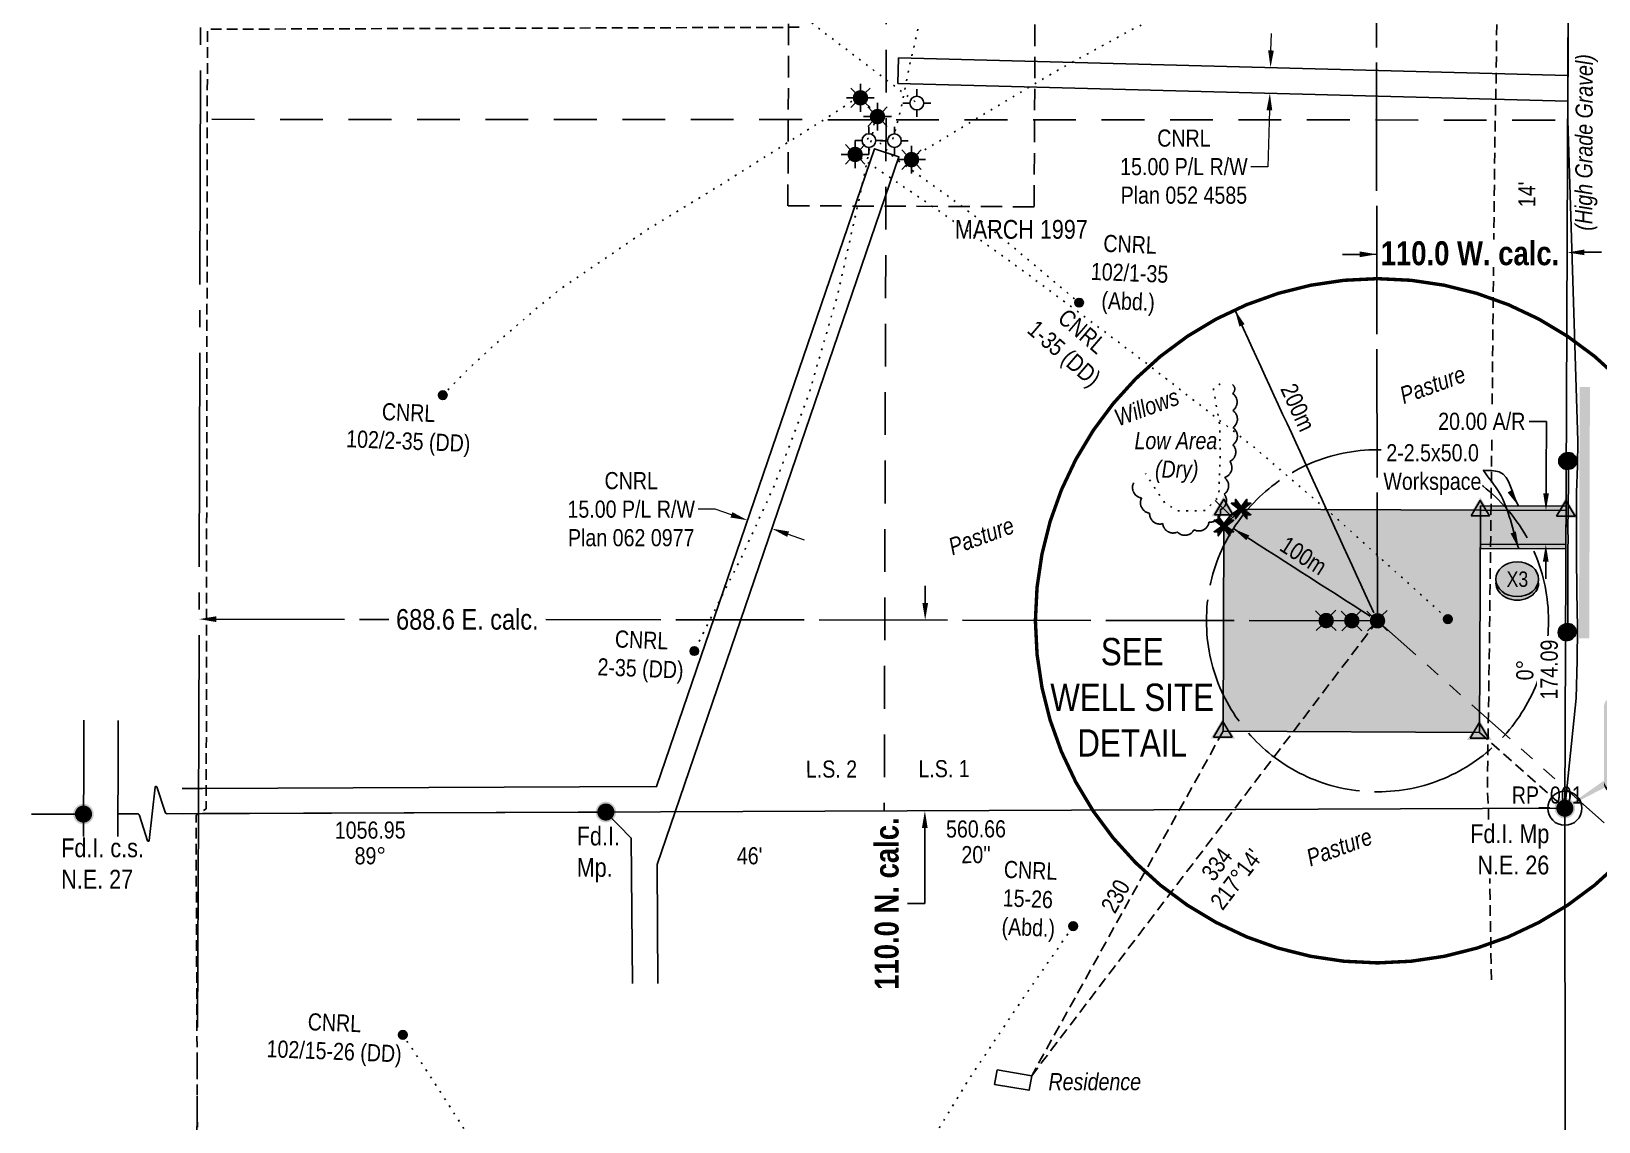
# Model space of a CAD drawing. Extents: x 523760 to 526393, y 5978480 to 5981373.
# Drawn here: x 523760 to 524676, y 5979214 to 5979851 of the extents above; entities that cross this region are included whole.
import ezdxf
from ezdxf.enums import TextEntityAlignment as Align

# ---------------------------------------------------------------- set-up
doc = ezdxf.new("R2010")
doc.units = 0
doc.header["$LTSCALE"] = 5
doc.header["$PDMODE"] = 35
doc.header["$PDSIZE"] = 0.03
for name, pattern in [('0', [1, 1, 0]), ('foc-ACCESSROAD', [3.75, 2.5, -1.25]), ('foc-BUFFER', [16.75, 15, -1.75]), ('foc-COORDS', [16.75, 15, -1.75]), ('foc-DOT', [1, 0.2, -0.8]), ('foc-DRILLPATH', [14.75, 6, -1.75, 1.75, -1.75, 1.75, -1.75]), ('foc-LSD', [8, 5, -3]), ('foc-QUARTERLINE', [33, 25, -3, 2, -3]), ('foc-TIELINE', [1.875, 1.25, -0.625]), ('foc-TOPO', [1, 0.2, -0.8]), ('UG_PIPE', [1.875, 1.25, -0.625])]:
    doc.linetypes.add(name, pattern=pattern)
doc.layers.get('Defpoints').update_dxf_attribs({"color": 9})
for name, color, linetype in [('35', 37, 'Continuous'), ('ABADATA-DRILL-T', 8, 'Continuous'), ('AS-PIPE-UG', 44, 'UG_PIPE'), ('AS-POWER', 104, 'foc-POWER'), ('AS-POWER-EXISTING-PP', 72, 'Continuous'), ('AS-RESIDENCE', 14, 'Continuous'), ('AS-ROADS', 254, 'Continuous'), ('AS-TELUS', 224, 'foc-TEL'), ('AUX-BUFFER', 7, 'foc-BUFFER'), ('DETAIL-HZ-Existing', 8, 'foc-DOT'), ('DETAIL-T', 7, 'Continuous'), ('DRILL-T', 8, 'Continuous'), ('F-RW', 190, 'Continuous'), ('F-WS', 190, 'foc-ACCESSROAD'), ('F-WS-S', 190, 'Continuous'), ('L-BD', 7, 'Continuous'), ('L-MON', 1, 'Continuous'), ('L-MON-T', 1, 'Continuous'), ('L-SEC', 7, 'Continuous'), ('L-SECQ', 8, 'foc-QUARTERLINE'), ('L-SECTION-LSD', 7, 'foc-LSD'), ('L-TIE', 7, 'foc-TIELINE'), ('L-TITLEDB', 4, 'Continuous'), ('P-CROSSINGS', 250, 'Continuous'), ('P-OFFSETS', 7, 'foc-COORDS'), ('P-PDRILLPATH', 12, 'foc-DRILLPATH'), ('P-PROPOSED', 10, 'Continuous'), ('P-PROPOSED-H', 21, 'Continuous'), ('P-TEMP-H', 41, 'Continuous'), ('P-TEMP_WORKSPACE', 46, 'Continuous'), ('T-BUSH', 110, '0'), ('T-BUSH-T', 110, 'Continuous'), ('T-LOW-AREA', 48, 'foc-TOPO'), ('T-LOW-AREA-T', 48, 'Continuous')]:
    doc.layers.add(name, color=color, linetype=linetype)
for name, color, linetype, lineweight in [('F-RW-T', 190, 'Continuous', 9), ('P-TEMP-T', 46, 'Continuous', 18), ('T-TEXT', 48, 'Continuous', 18)]:
    doc.layers.add(name, color=color, linetype=linetype, lineweight=lineweight)
doc.styles.add('100L', font='ARIALN.TTF', dxfattribs={"height": 11})
doc.styles.add('80', font='ARIALN.TTF', dxfattribs={"height": 10})
doc.styles.add('80CG', font='ARIALN.TTF', dxfattribs={"height": 10})
doc.styles.add('80L', font='ARIALN.TTF', dxfattribs={"height": 10})
doc.styles.add('80LS', font='ARIALNI.TTF', dxfattribs={"height": 10})
doc.styles.add('Crossing', font='ARIALN.TTF', dxfattribs={"height": 10})
doc.styles.add('foc-LtypeFont', font='ARIALN.TTF', dxfattribs={"height": 7.35})
doc.linetypes.add('foc-POWER', pattern='A,6,-1,["P",foc-LtypeFont,S=0.2,R=0,X=-0.625,Y=-0.75],-1.24,4', length=12.24)
doc.linetypes.add('foc-TEL', pattern='A,2,-1,["T",foc-LtypeFont,S=0.2,R=0,X=-0.425,Y=-0.75],-1.24,8', length=12.24)
doc.dimstyles.new('CG2011', dxfattribs={"dimscale": 5, "dimtxt": 9, "dimasz": 2, "dimexe": 0.2, "dimexo": 0.0625, "dimgap": 0.5, "dimtad": 0, "dimtih": 1, "dimtoh": 1, "dimzin": 0, "dimdsep": 46, "dimtxsty": '80CG', "dimcen": 0.1, "dimse1": 1, "dimse2": 1, "dimclrd": 256, "dimclrt": 256, "dimaunit": 1, "dimadec": 4, "dimazin": 0, "dimtfac": 0.06, "dimtofl": 0, "dimtmove": 0, "dimatfit": 1, "dimfxl": 0.2, "dimtolj": 1, "dimtzin": 0, "dimlwd": -1, "dimarcsym": 0})
doc.dimstyles.new('Compass 5 000', dxfattribs={"dimscale": 5, "dimtxt": 9, "dimasz": 2, "dimexe": 0.2, "dimexo": 0.0625, "dimgap": 0.5, "dimtad": 0, "dimtih": 1, "dimtoh": 1, "dimzin": 0, "dimdsep": 46, "dimtxsty": '80CG', "dimcen": 0.1, "dimse1": 1, "dimse2": 1, "dimclrd": 256, "dimclrt": 256, "dimaunit": 1, "dimadec": 4, "dimazin": 0, "dimtfac": 0.06, "dimtofl": 0, "dimtmove": 0, "dimatfit": 1, "dimfxl": 0.2, "dimtolj": 1, "dimtzin": 0, "dimlwd": -1, "dimarcsym": 0})

# ---------------------------------------------------------------- blocks, each defined once
blk = doc.blocks.new('*D40')
at = {"layer": 'Defpoints', "color": 0, "transparency": 16777216}
for p in [(524192.41, 5979560.85), (524161.25, 5979516.07), (524175.45, 5979511.22)]:
    blk.add_point(p, dxfattribs=at)
at = {"layer": 'F-RW-T', "transparency": 16777216}
for p, q in [((524159.29, 5979572.17), (524149.29, 5979572.17)), ((524168.75, 5979568.93), (524159.29, 5979572.17)), ((524201.87, 5979557.62), (524211.34, 5979554.38))]:
    blk.add_line(p, q, dxfattribs=at)
for points in [[(524169.29, 5979570.51), (524168.21, 5979567.36), (524178.21, 5979565.7)], [(524202.41, 5979559.19), (524201.34, 5979556.04), (524192.41, 5979560.85)]]:
    blk.add_solid(points, dxfattribs=at)
at = {"layer": 'F-RW-T', "transparency": 16777216, "insert": (524110.2, 5979572.17), "char_height": 10, "attachment_point": 5, "style": '80CG'}
blk.add_mtext('\\A1;CNRL\\P15.00 P/L R/W\\PPlan 062 0977', dxfattribs=at)
blk = doc.blocks.new('*D41')
at = {"layer": 'Defpoints', "color": 0, "transparency": 16777216}
for p in [(524463.05, 5979830.81), (524462.66, 5979815.82), (524483.38, 5979815.28)]:
    blk.add_point(p, dxfattribs=at)
at = {"layer": 'F-RW-T', "transparency": 16777216}
for p, q in [((524484.03, 5979840.26), (524484.3, 5979850.25)), ((524483.11, 5979805.28), (524482.25, 5979772.32)), ((524482.25, 5979772.32), (524472.25, 5979772.32))]:
    blk.add_line(p, q, dxfattribs=at)
for points in [[(524482.37, 5979840.3), (524485.7, 5979840.21), (524483.77, 5979830.26)], [(524481.45, 5979805.32), (524484.78, 5979805.24), (524483.38, 5979815.28)]]:
    blk.add_solid(points, dxfattribs=at)
at = {"layer": 'F-RW-T', "transparency": 16777216, "insert": (524433.16, 5979772.32), "char_height": 10, "attachment_point": 5, "style": '80CG'}
blk.add_mtext('\\A1;CNRL\\P15.00 P/L R/W\\PPlan 052 4585', dxfattribs=at)
blk = doc.blocks.new('fdia')
at = {"color": 255, "const_width": 1}
blk.add_lwpolyline([(-0.5, 0, 1), (0.5, 0, 1)], format="xyb", close=True, dxfattribs=at)
blk = doc.blocks.new('Fdiaa')
blk.add_blockref('fdia', (0, 0))
blk = doc.blocks.new('fdib')
at = {"color": 1, "const_width": 1.6}
blk.add_lwpolyline([(-0.4, 0, 1), (0.4, 0, 1)], format="xyb", close=True, dxfattribs=at)
at = {"color": 1}
blk.add_circle((0, 0), 0.8, dxfattribs=at)
blk = doc.blocks.new('Fdibb')
blk.add_blockref('fdib', (0, 0))
blk = doc.blocks.new('fdicc')
for name in ['Fdibb', 'Fdiaa']:
    blk.add_blockref(name, (0, 0))
blk = doc.blocks.new('FDI')
blk.add_blockref('fdicc', (0, 0))
blk = doc.blocks.new('TRIA')
blk.add_hatch(color=255).paths.add_polyline_path([(-0.04, 1.52), (-1.47, -0.87), (1.39, -0.87)])
blk = doc.blocks.new('TRIAA')
blk.add_blockref('TRIA', (0, 0))
blk = doc.blocks.new('TRIB')
at = {"color": 1}
blk.add_lwpolyline([(-1.12, -0.67), (-0.04, 1.13), (1.04, -0.67)], close=True, dxfattribs=at)
blk = doc.blocks.new('TRIBB')
blk.add_blockref('TRIB', (0, 0))
blk = doc.blocks.new('TRICC')
for name in ['TRIAA', 'TRIBB']:
    blk.add_blockref(name, (0, 0))
blk = doc.blocks.new('plspike')
blk.add_blockref('TRICC', (0, 0))
blk = doc.blocks.new('GABD')
for p, q in [((-0.81, 0), (-1.62, 0)), ((0, 0.81), (0, 1.62)), ((1.62, 0), (0.81, 0)), ((0, -0.81), (0, -1.62))]:
    blk.add_line(p, q)
blk.add_circle((0, 0), 0.8)
blk = doc.blocks.new('GAS')
h = blk.add_hatch(color=255)
h.dxf.hatch_style = 1
edge = h.paths.add_edge_path()
edge.add_arc((0, 0), 0.9, 0, 360)
for p, q in [((-0.81, 0), (-1.62, 0)), ((-0.57, 0.57), (-1.14, 1.14)), ((0, 0.81), (0, 1.62)), ((0.57, 0.57), (1.14, 1.14)), ((1.62, 0), (0.81, 0)), ((-0.57, -0.57), (-1.14, -1.14)), ((0, -0.81), (0, -1.62)), ((1.14, -1.14), (0.57, -0.57))]:
    blk.add_line(p, q)
blk.add_circle((0, 0), 0.8)
blk = doc.blocks.new('WC')
at = {"layer": 'L-MON'}
h = blk.add_hatch(color=255, dxfattribs=at)
h.dxf.hatch_style = 1
edge = h.paths.add_edge_path()
edge.add_arc((0, 0), 0.9, 0, 360)
at = {"layer": 'L-MON', "color": 240, "flags": 128}
for points in [[(-0.62, 0.5), (-1.23, 1.12)], [(0.52, 0.61), (1.13, 1.21)], [(-1.18, -1.18), (-0.56, -0.57)], [(1.16, -1.18), (0.56, -0.57)]]:
    blk.add_lwpolyline(points, dxfattribs=at)
at = {"layer": 'L-MON', "color": 240}
for radius in [0.8, 0.373]:
    blk.add_circle((0, 0), radius, dxfattribs=at)
blk = doc.blocks.new('BH-Existing')
at = {"layer": 'ABADATA-DRILL-T'}
h = blk.add_hatch(color=256, dxfattribs=at)
h.dxf.hatch_style = 1
edge = h.paths.add_edge_path()
edge.add_arc((0, 0), 0.5, 0, 360)
blk.add_circle((0, 0), 0.5, dxfattribs=at)
blk = doc.blocks.new('*D49')
at = {"layer": 'Defpoints', "color": 0, "transparency": 16777216}
for p in [(524616.4, 5979571.68), (524616.32, 5979551.69), (524644.64, 5979551.57)]:
    blk.add_point(p, dxfattribs=at)
at = {"layer": 'L-TITLEDB', "transparency": 16777216}
for p, q in [((524634.95, 5979623.51), (524644.95, 5979623.51)), ((524644.95, 5979623.51), (524644.81, 5979591.56)), ((524644.77, 5979581.56), (524644.81, 5979591.56)), ((524644.6, 5979541.57), (524644.56, 5979531.57))]:
    blk.add_line(p, q, dxfattribs=at)
for points in [[(524643.1, 5979581.57), (524646.44, 5979581.56), (524644.73, 5979571.56)], [(524642.94, 5979541.58), (524646.27, 5979541.57), (524644.64, 5979551.57)]]:
    blk.add_solid(points, dxfattribs=at)
at = {"layer": 'L-TITLEDB', "transparency": 16777216, "insert": (524607.21, 5979623.51), "char_height": 10, "attachment_point": 5, "style": '80CG'}
blk.add_mtext('\\A1;20.00 A/R', dxfattribs=at)
blk = doc.blocks.new('POWERPOLE')
h = blk.add_hatch(color=255)
edge = h.paths.add_edge_path()
edge.add_arc((0, 0), 0.96, 0, 360)
at = {"linetype": 'Continuous'}
for p, q in [((0.68, -0.68), (-0.68, 0.68)), ((-0.68, -0.68), (0.68, 0.68))]:
    blk.add_line(p, q, dxfattribs=at)
blk.add_circle((0, 0), 0.96, dxfattribs=at)
blk = doc.blocks.new('*U50')
h = blk.add_hatch(color=254)
edge = h.paths.add_edge_path()
edge.add_line((-34, -28.5), (34, -28.5))
edge.add_arc((34, -22.5), 6, 270, 360)
edge.add_line((40, -22.5), (40, 21))
edge.add_arc((34, 21), 6, 0, 90)
edge.add_line((34, 27), (-34, 27))
edge.add_arc((-34, 21), 6, 90, 180)
edge.add_line((-40, 21), (-40, -22.5))
edge.add_arc((-34, -22.5), 6, 180, 270)
at = {"color": 1, "flags": 128}
blk.add_lwpolyline([(-34, -28.5, 3, 3, 0), (34, -28.5, 3, 3, 0.414214), (40, -22.5, 3, 3, 0), (40, 21, 3, 0, 0.414214), (34, 27, 0, 0, 0), (-34, 27, 0, 0, 0.414214), (-40, 21, 0, 0, 0), (-40, -22.5, 0, 3, 0.414214)], format="xyseb", close=True, dxfattribs=at)
blk.add_lwpolyline([(-62.86, -38.18, 0, 10, 0), (0, 0, 5, 5, 0)], format="xyseb", dxfattribs=at)
at = {"color": 1, "style": '80'}
blk.add_attdef('ENTER_TEXT_001', (-35.99, -5), '', height=10, dxfattribs=at)
blk = doc.blocks.new('xing2')
h = blk.add_hatch(color=50)
h.dxf.hatch_style = 1
edge = h.paths.add_edge_path()
edge.add_ellipse((0, 0), major_axis=(-12.5, 0), ratio=0.816297, start_angle=0, end_angle=360)
h = blk.add_hatch(color=250)
h.dxf.hatch_style = 1
edge = h.paths.add_edge_path()
edge.add_ellipse((0, -2.05), major_axis=(-12.5, 0), ratio=0.816297, start_angle=0, end_angle=180)
edge.add_line((12.5, -2.05), (12.5, 0))
edge.add_ellipse((0, 0), major_axis=(-12.5, 0), ratio=0.816297, start_angle=0, end_angle=180, ccw=False)
edge.add_line((-12.5, 0), (-12.5, -2.05))
at = {"color": 250}
blk.add_ellipse((0, 0), major_axis=(-12.5, 0), ratio=0.816297, dxfattribs=at)
blk.add_ellipse((0, -2.05), major_axis=(-12.5, 0), ratio=0.816297, start_param=0, end_param=3.141593, dxfattribs=at)
at = {"color": 250, "style": 'Crossing'}
blk.add_attdef('CROSSING', text='', height=9, dxfattribs=at).set_placement((0.09, 0.02), align=Align.MIDDLE_CENTER)
at = {"color": 250, "style": 'Crossing', "flags": 1}
for tag, p in [('OWNER', (0.09, -12.49)), ('DESCRIPTION', (0.09, -25.77)), ('LOCATION', (0.09, -39.3)), ('DWG_REF', (0.09, -52.84))]:
    blk.add_attdef(tag, text='', height=9, dxfattribs=at).set_placement(p, align=Align.MIDDLE_CENTER)
blk = doc.blocks.new('*D60')
at = {"layer": 'P-OFFSETS', "transparency": 16777216}
for p, q in [((524545.9, 5979721.16), (524535.9, 5979721.06)), ((524667.22, 5979722.3), (524677.22, 5979722.39))]:
    blk.add_line(p, q, dxfattribs=at)
blk.add_solid([(524667.21, 5979723.96), (524667.24, 5979720.63), (524657.22, 5979722.2)], dxfattribs=at)
at = {"layer": 'P-OFFSETS', "transparency": 16777216, "insert": (524600.33, 5979721.67), "char_height": 10, "attachment_point": 5, "style": '80CG', "bg_fill": 3, "box_fill_scale": 1.1, "bg_fill_color": 256, "bg_fill_true_color": 13158600, "bg_fill_transparency": 0}
blk.add_mtext('\\A1;{\\fArial Narrow|b1|i0|c0|p34;\\H1.4x;\\C14;110.0 W. calc.}', dxfattribs=at)
at = {"layer": 'Defpoints', "color": 0, "transparency": 16777216}
for p in [(524545.85, 5979727.18), (524657.17, 5979728.23), (524657.22, 5979722.2)]:
    blk.add_point(p, dxfattribs=at)
blk = doc.blocks.new('_None')
blk = doc.blocks.new('*D61')
at = {"layer": 'Defpoints', "color": 0, "transparency": 16777216}
for p in [(523857.69, 5979507.97), (523857.69, 5979507.97), (524546.28, 5979507.02)]:
    blk.add_point(p, dxfattribs=at)
at = {"layer": 'P-OFFSETS', "transparency": 16777216}
for p, q in [((523867.69, 5979507.96), (523968.61, 5979507.82)), ((524546.28, 5979507.02), (524060.26, 5979507.69))]:
    blk.add_line(p, q, dxfattribs=at)
blk.add_solid([(523867.69, 5979509.62), (523867.69, 5979506.29), (523857.69, 5979507.97)], dxfattribs=at)
at = {"layer": 'P-OFFSETS', "transparency": 16777216, "insert": (524014.44, 5979507.75), "char_height": 10, "attachment_point": 5, "style": '80CG'}
blk.add_mtext('\\A1;{\\H1.2x;688.6 E. calc.}', dxfattribs=at)
blk = doc.blocks.new('*D62')
at = {"layer": 'Defpoints', "color": 0, "transparency": 16777216}
for p in [(524272.21, 5979507.4), (524272, 5979395.98), (524281.78, 5979395.96)]:
    blk.add_point(p, dxfattribs=at)
at = {"layer": 'P-OFFSETS', "transparency": 16777216}
for p, q in [((524282, 5979517.38), (524282.02, 5979527.38)), ((524281.76, 5979385.96), (524281.68, 5979341.78)), ((524281.68, 5979341.78), (524271.68, 5979341.78))]:
    blk.add_line(p, q, dxfattribs=at)
for points in [[(524280.33, 5979517.38), (524283.67, 5979517.38), (524281.98, 5979507.38)], [(524280.09, 5979385.96), (524283.43, 5979385.96), (524281.78, 5979395.96)]]:
    blk.add_solid(points, dxfattribs=at)
at = {"layer": 'P-OFFSETS', "transparency": 16777216, "insert": (524259.53, 5979341.78), "char_height": 10, "attachment_point": 5, "rotation": 90, "style": '80CG'}
blk.add_mtext('\\A1;{\\fArial Narrow|b1|i0|c0|p34;\\H1.4x;\\C14;110.0 N. calc.}', dxfattribs=at)
blk = doc.blocks.new('*D63')
at = {"layer": 'Defpoints', "color": 0, "transparency": 16777216}
for p in [(524544.91, 5980201.81), (524544.91, 5980201.81), (524546.28, 5979507.02)]:
    blk.add_point(p, dxfattribs=at)
at = {"layer": 'P-OFFSETS', "transparency": 16777216}
for p, q in [((524544.93, 5980191.81), (524545.13, 5980089.34)), ((524546.28, 5979507.02), (524545.31, 5979997.69))]:
    blk.add_line(p, q, dxfattribs=at)
blk.add_solid([(524546.6, 5980191.81), (524543.26, 5980191.81), (524544.91, 5980201.81)], dxfattribs=at)
at = {"layer": 'P-OFFSETS', "transparency": 16777216, "insert": (524545.22, 5980043.52), "char_height": 10, "attachment_point": 5, "rotation": 90, "style": '80CG'}
blk.add_mtext('\\A1;{\\H1.2x;694.8 S. calc.}', dxfattribs=at)
blk = doc.blocks.new('linebrk')
blk.add_lwpolyline([(0, 0.00175, -0.346152), (-0.00019, 0.0015), (-0.00314, 0.00055, 0.772575), (-0.00312, 0.00036), (0.00312, -0.00036, -0.772575), (0.00314, -0.00055), (0.00019, -0.0015, 0.346152), (0, -0.00175)], format="xyb")
blk = doc.blocks.new('TEMP')
h = blk.add_hatch(color=255)
h.dxf.hatch_style = 1
h.paths.add_polyline_path([(0, 0.25), (-0.67, 1.15), (-0.67, 0.67), (-1.15, 0.67), (-0.25, 0), (-1.15, -0.67), (-0.67, -0.67), (-0.67, -1.15), (0, -0.25), (0.67, -1.15), (0.67, -0.67), (1.15, -0.67), (0.25, 0), (1.15, 0.67), (0.67, 0.67), (0.67, 1.15)])
h.paths.add_polyline_path([(0.57, 0.85), (0.57, 0.57), (0.85, 0.57), (0.08, 0), (0.85, -0.57), (0.57, -0.57), (0.57, -0.85), (0, -0.08), (-0.57, -0.85), (-0.57, -0.57), (-0.85, -0.57), (-0.08, 0), (-0.85, 0.57), (-0.57, 0.57), (-0.57, 0.85), (0, 0.08)], flags=16)
h = blk.add_hatch(color=1)
h.dxf.hatch_style = 1
h.paths.add_polyline_path([(0, 0.08), (-0.57, 0.85), (-0.57, 0.57), (-0.85, 0.57), (-0.08, 0), (-0.85, -0.57), (-0.57, -0.57), (-0.57, -0.85), (0, -0.08), (0.57, -0.85), (0.57, -0.57), (0.85, -0.57), (0.08, 0), (0.85, 0.57), (0.57, 0.57), (0.57, 0.85)])
at = {"color": 1}
for p, q in [((-0.08, 0), (0.08, 0)), ((0, 0.08), (0, -0.08))]:
    blk.add_line(p, q, dxfattribs=at)
at = {"color": 255, "flags": 128}
blk.add_lwpolyline([(-0.25, 0), (-1.15, 0.67), (-0.67, 0.67), (-0.67, 1.15), (0, 0.25), (0.67, 1.15), (0.67, 0.67), (1.15, 0.67), (0.25, 0), (1.15, -0.67), (0.67, -0.67), (0.67, -1.15), (0, -0.25), (-0.67, -1.15), (-0.67, -0.67), (-1.15, -0.67)], close=True, dxfattribs=at)
at = {"color": 1, "flags": 128}
blk.add_lwpolyline([(-0.08, 0), (-0.85, 0.57), (-0.57, 0.57), (-0.57, 0.85), (0, 0.08), (0.57, 0.85), (0.57, 0.57), (0.85, 0.57), (0.08, 0), (0.85, -0.57), (0.57, -0.57), (0.57, -0.85), (0, -0.08), (-0.57, -0.85), (-0.57, -0.57), (-0.85, -0.57)], close=True, dxfattribs=at)

msp = doc.modelspace()

# ---------------------------------------------------------------- hatches: boundary and pattern name
at = {"layer": 'P-PROPOSED-H'}
h = msp.add_hatch(color=256, dxfattribs=at)
h.dxf.hatch_style = 1
h.paths.add_polyline_path([(524456.045, 5979442.433), (524605.971, 5979441.794), (524606.524, 5979571.73), (524466.594, 5979572.326), (524456.557, 5979562.373)])
h = msp.add_hatch(color=256, dxfattribs=at)
h.dxf.hatch_style = 1
h.paths.add_polyline_path([(524606.524, 5979571.73), (524656.499, 5979571.517), (524656.414, 5979551.527), (524606.439, 5979551.74)])
at = {"layer": 'P-TEMP-H'}
h = msp.add_hatch(color=256, dxfattribs=at)
h.dxf.hatch_style = 1
h.paths.add_polyline_path([(524606.535, 5979574.228), (524656.51, 5979574.015), (524656.499, 5979571.517), (524606.524, 5979571.73)])
h = msp.add_hatch(color=256, dxfattribs=at)
h.dxf.hatch_style = 1
h.paths.add_polyline_path([(524606.429, 5979549.241), (524606.439, 5979551.74), (524656.414, 5979551.527), (524656.404, 5979549.028)])

# ---------------------------------------------------------------- linework, layer by layer
at = {"layer": 'AS-PIPE-UG', "flags": 128}
for points in [[(524613.294, 5979633.533), (524614.761, 5979781.179), (524615.621, 5979822.954), (524616.224, 5979877.37), (524616.105, 5979885.143), (524616.744, 5979962.668), (524618.44, 5980067.831), (524640.405, 5980069.746), (524660.18, 5980070.352), (524675.209, 5980069.509), (524697.789, 5980069.574), (524758.869, 5980069.357)], [(524612.862, 5979297.181), (524611.022, 5979399.519), (524610.482, 5979409.683), (524611.585, 5979486.121), (524613.043, 5979608.18), (524613.109, 5979614.854)]]:
    msp.add_lwpolyline(points, dxfattribs=at)
at = {"layer": 'AS-POWER', "flags": 128}
msp.add_lwpolyline([(524656.696, 5979500.204), (524657.502, 5979500.574), (524657.557, 5979550.671), (524657.679, 5979553.111), (524657.532, 5979561.615), (524657.661, 5979571.437), (524657.906, 5979590.35), (524657.881, 5979600.445)], dxfattribs=at)
at = {"layer": 'AS-RESIDENCE', "linetype": 'Continuous', "flags": 128}
msp.add_lwpolyline([(524324.062, 5979244.588), (524344.21, 5979241.2), (524342.658, 5979232.739), (524322.51, 5979236.126)], close=True, dxfattribs=at)
at = {"layer": 'AS-ROADS', "const_width": 6, "flags": 128}
msp.add_lwpolyline([(524667.415, 5979643.661), (524667.028, 5979496.672)], dxfattribs=at)
at = {"layer": 'AS-TELUS', "flags": 128}
msp.add_lwpolyline([(524655.811, 5979297.359), (524655.758, 5979397.508), (524662.438, 5979461.787), (524662.906, 5979483.829), (524663.086, 5979503.164), (524662.684, 5979523.89), (524662.545, 5979545.113), (524662.471, 5979563.135), (524662.66, 5979581.95), (524663.205, 5979597.501), (524663.299, 5979611.97), (524657.471, 5979799.558), (524659.523, 5980302.161)], dxfattribs=at)
at = {"layer": 'AUX-BUFFER', "color": 251, "linetype": 'foc-BUFFER'}
msp.add_circle((524546.279, 5979507.019), 99.951, dxfattribs=at)
at = {"layer": 'Defpoints', "color": 5, "linetype": 'Continuous'}
msp.add_line((524461.575, 5979567.35), (524451.419, 5979577.381), dxfattribs=at)
at = {"layer": 'DETAIL-HZ-Existing', "flags": 128}
for points in [[(524263.073, 5979788.347), (524267.389, 5979804.38), (524272.886, 5979831.899), (524284.85, 5979882.912), (524297.263, 5979930.227), (524312.352, 5979982.157), (524327.583, 5980029.897), (524336.043, 5980054.891), (524344.67, 5980080.367), (524355.01, 5980110.921), (524361.441, 5980129.905)], [(524273.037, 5979777.273), (524287.384, 5979785.498), (524314.289, 5979801.848), (524357.984, 5979827.897), (524401.46, 5979851.814), (524453.731, 5979876.558), (524497.668, 5979894.577), (524519.665, 5979902.842), (524529.087, 5979906.201), (524542.813, 5979910.893)], [(524276.145, 5979810.334), (524270.101, 5979814.752), (524261.105, 5979821.705), (524238.605, 5979838.798), (524217.742, 5979854.629), (524196.467, 5979872.869), (524178.874, 5979890.597), (524175.948, 5979893.732), (524168.132, 5979902.361)], [(524243.195, 5979813.388), (524229.803, 5979804.248), (524205.951, 5979789.174), (524161.348, 5979760.981), (524119.55, 5979735.552), (524068.989, 5979701.018), (524054.063, 5979688.81), (524039.299, 5979676.073), (524028.777, 5979666.828), (524017.222, 5979656.238), (524014.267, 5979653.382), (524000.033, 5979638.778)], [(524253.159, 5979802.425), (524249.101, 5979781.014), (524243.502, 5979753.964), (524230.62, 5979696.746), (524214.067, 5979639.679), (524193.817, 5979585.993), (524174.823, 5979544.593), (524157.928, 5979511.005), (524157.235, 5979509.631), (524147.051, 5979489.387)], [(524248.115, 5979788.38), (524251.383, 5979790.647), (524264.033, 5979777.393), (524278.445, 5979767.318), (524302.527, 5979749.833), (524314.213, 5979740.954), (524328.002, 5979729.816), (524348.069, 5979713.01), (524366.119, 5979697.754), (524371.875, 5979692.884)], [(524240.088, 5979780.327), (524254.036, 5979771.02), (524283.29, 5979751.142), (524308.221, 5979733.882), (524333.305, 5979715.853), (524374.114, 5979685.435), (524409.955, 5979658.472), (524474.167, 5979608.406), (524521.571, 5979567.622), (524581.374, 5979513.403), (524587.422, 5979508.025)], [(524164.097, 5978989.081), (524171.127, 5979002.477), (524180.574, 5979020.467), (524211.21, 5979075.267), (524240.32, 5979125.279), (524268.989, 5979175.548), (524306.359, 5979237.323), (524335.343, 5979280.805), (524357.289, 5979312.499), (524368.465, 5979328.628)], [(524169.012, 5979002.903), (524160.327, 5979013.508), (524148.723, 5979027.698), (524114.259, 5979070.559), (524084.077, 5979109.453), (524049.405, 5979155.803), (524016.081, 5979204.621), (523990.797, 5979243.9), (523976.807, 5979264.997)]]:
    msp.add_lwpolyline(points, dxfattribs=at)
at = {"layer": 'F-RW', "flags": 128}
msp.add_lwpolyline([(524266.439, 5979835.976), (524266.047, 5979820.99), (524657.519, 5979810.7), (524657.583, 5979825.691)], close=True, dxfattribs=at)
for points in [[(523847.814, 5979408.987), (523859.586, 5979409.035), (524080.06, 5979409.945), (524125.052, 5979410.126), (524252.412, 5979782.847), (524266.607, 5979778.005), (524135.888, 5979395.418), (524125.357, 5979364.596), (524125.842, 5979295.166)], [(524110.851, 5979295.104), (524110.26, 5979380.075), (524095.381, 5979395.272), (523859.618, 5979394.332), (523847.874, 5979394.285)]]:
    msp.add_lwpolyline(points, dxfattribs=at)
at = {"layer": 'F-WS'}
msp.add_lwpolyline([(524346.276, 5979892.835), (524345.659, 5979748.906), (524201.731, 5979749.523), (524202.348, 5979893.452), (524334.282, 5979892.886)], close=True, dxfattribs=at)
at = {"layer": 'L-BD', "color": 5}
msp.add_line((524095.381, 5979395.255), (524095.381, 5979395.272), dxfattribs=at)
at = {"layer": 'L-SEC'}
for p, q in [((524655.758, 5979397.508), (524659.187, 5980202.207)), ((523790.28, 5979448.864), (523790.051, 5979361.794)), ((523810.386, 5979448.811), (523810.158, 5979361.741)), ((524655.758, 5979397.508), (524656.187, 5978593.402)), ((523759.666, 5979393.933), (523790.136, 5979394.055)), ((523810.243, 5979394.135), (523821.557, 5979394.18))]:
    msp.add_line(p, q, dxfattribs=at)
at = {"layer": 'L-SECQ'}
for p, q in [((523859.286, 5980158.594), (523857.413, 5979394.323)), ((523857.413, 5979394.323), (523852.316, 5978488.027))]:
    msp.add_line(p, q, dxfattribs=at)
at = {"layer": 'L-SECTION-LSD'}
for p, q in [((524260.127, 5980200.601), (524258.056, 5979395.677)), ((523865.044, 5979800.026), (524657.471, 5979799.558))]:
    msp.add_line(p, q, dxfattribs=at)
at = {"layer": 'L-TIE'}
for p, q in [((524546.279, 5979507.019), (524344.21, 5979241.2)), ((524456.045, 5979442.433), (524344.21, 5979241.2)), ((524605.972, 5979441.791), (524655.758, 5979397.508))]:
    msp.add_line(p, q, dxfattribs=at)
at = {"layer": 'P-PROPOSED', "flags": 128}
for points in [[(524456.045, 5979442.433), (524605.971, 5979441.794), (524606.524, 5979571.73), (524466.594, 5979572.326), (524456.557, 5979562.373)], [(524606.524, 5979571.73), (524656.499, 5979571.517), (524656.414, 5979551.527), (524606.439, 5979551.74)]]:
    msp.add_lwpolyline(points, close=True, dxfattribs=at)
at = {"layer": 'P-TEMP_WORKSPACE'}
for points in [[(524606.535, 5979574.228), (524656.51, 5979574.015), (524656.499, 5979571.517), (524606.524, 5979571.73)], [(524606.429, 5979549.241), (524606.439, 5979551.74), (524656.414, 5979551.527), (524656.404, 5979549.028)]]:
    msp.add_lwpolyline(points, close=True, dxfattribs=at)
at = {"layer": 'T-BUSH', "flags": 128}
msp.add_lwpolyline([(524403.795, 5979587.59, 0.5205671), (524408.459, 5979578.75, 0.5205671), (524413.122, 5979569.909, 0.5205671), (524420.78, 5979563.76, 0.5205671), (524429.357, 5979558.874, 0.5205671), (524439.019, 5979560.176, 0.5205671), (524447.816, 5979564.716, 0.5205671), (524454.465, 5979572.029, 0.5205671), (524456.66, 5979580.947, 0.5205671), (524456.839, 5979590.669, 0.5205671), (524459.993, 5979600.154, 0.5205671), (524461.738, 5979609.877, 0.5205671), (524461.883, 5979619.871, 0.5205671), (524461.74, 5979629.865, 0.5205671), (524461.581, 5979639.859, 0.5205671), (524461.498, 5979645.027, 0.5205671)], format="xyb", dxfattribs=at)
at = {"layer": 'T-LOW-AREA', "flags": 128}
msp.add_lwpolyline([(524454.429, 5979645.481), (524450.332, 5979643.018), (524453.974, 5979621.917), (524454.395, 5979605.299), (524453.548, 5979579.537), (524445.479, 5979571.367), (524429.596, 5979571.3), (524422.062, 5979575.747), (524410.643, 5979593)], dxfattribs=at)

# ---------------------------------------------------------------- block references
for xscale, yscale, zscale in [(4.999999999999981, 4.999999999999981, 4.999999999999981), (4.997554349999985, 4.997554349999985, 4.997554349999985)]:
    msp.add_blockref('WC', (524546.279, 5979507.019), dxfattribs=dict(xscale=xscale, yscale=yscale, zscale=zscale))
at = {"layer": 'ABADATA-DRILL-T', "xscale": 4.999999999999941, "yscale": 4.999999999999941, "zscale": 4.999999999999941}
for p in [(524371.886, 5979692.897), (524000.05, 5979638.78), (524587.396, 5979508.001), (524147.063, 5979489.338), (524368.482, 5979328.607), (523976.784, 5979265.042)]:
    msp.add_blockref('BH-Existing', p, dxfattribs=at)
at = {"layer": 'AS-POWER-EXISTING-PP', "color": 5, "xscale": 4.997554349999963, "yscale": 4.997554349999963, "zscale": 4.997554349999963}
for p in [(524656.999, 5979600.284, 643.675), (524657.881, 5979600.445, 643.626)]:
    msp.add_blockref('POWERPOLE', p, dxfattribs=at)
at = {"layer": 'Defpoints', "color": 5}
for p, xscale, yscale, zscale in [((524456.602, 5979572.358), 4.999999999999957, 4.999999999999957, 4.999999999999957), ((524516.297, 5979507.144), 0.99951087, 0.99951087, 0.99951087)]:
    msp.add_blockref('plspike', p, dxfattribs=dict(at, xscale=xscale, yscale=yscale, zscale=zscale))
at = {"layer": 'F-WS-S', "color": 5, "xscale": 4.999999999999928, "yscale": 4.999999999999928, "zscale": 4.999999999999928}
for name, p in [('GAS', (524244.143, 5979812.578)), ('GAS', (524254.106, 5979801.615)), ('GABD', (524277.092, 5979809.523)), ('GABD', (524249.062, 5979787.569)), ('GABD', (524264.02, 5979787.536)), ('GAS', (524241.035, 5979779.516)), ('GAS', (524273.984, 5979776.462))]:
    msp.add_blockref(name, p, dxfattribs=at)
at = {"layer": 'L-MON', "color": 5, "linetype": 'Continuous', "xscale": 4.997554349999998, "yscale": 4.997554349999998, "zscale": 4.997554349999998}
for p in [(524466.594, 5979572.326), (524456.557, 5979562.373)]:
    msp.add_blockref('TEMP', p, dxfattribs=at)
at = {"layer": 'L-MON', "color": 5}
for name, p, xscale, yscale, zscale in [('plspike', (524656.5, 5979571.515), 4.999999999999957, 4.999999999999957, 4.999999999999957), ('plspike', (524456.059, 5979442.426), 4.999999999999957, 4.999999999999957, 4.999999999999957), ('plspike', (524605.972, 5979441.788), 4.999999999999957, 4.999999999999957, 4.999999999999957), ('FDI', (523790.136, 5979394.055), 4.999999999999923, 4.999999999999923, 4.999999999999923), ('FDI', (524095.381, 5979395.255), 4.999999999999923, 4.999999999999923, 4.999999999999923)]:
    msp.add_blockref(name, p, dxfattribs=dict(at, xscale=xscale, yscale=yscale, zscale=zscale))
at = {"layer": 'L-MON', "xscale": 4.999999999999979, "yscale": 4.999999999999979, "zscale": 4.999999999999979}
for p in [(524516.297, 5979507.144), (524531.274, 5979507.082), (524546.28, 5979507.02)]:
    msp.add_blockref('WC', p, dxfattribs=at)
at = {"layer": 'L-SEC', "color": 5, "linetype": 'Continuous', "xscale": 4997.554349999988, "yscale": 4997.554349999988, "zscale": 4997.554349999988, "rotation": 90.22857279479108}
msp.add_blockref('linebrk', (523830.288, 5979394.215), dxfattribs=at)
at = {"layer": 'P-CROSSINGS', "xscale": 0.9996571799999937, "yscale": 0.9996571799999937, "zscale": 0.9996571799999937}
msp.add_blockref('xing2', (524627.956, 5979531.308), dxfattribs=at).add_auto_attribs({'CROSSING': 'X3'})

# ---------------------------------------------------------------- texts
at = {"layer": '35', "color": 3, "style": '80'}
msp.add_attdef('RP_001', (524624.754, 5979400.191), 'RP', height=9.9951, dxfattribs=at)
at = {"layer": 'AS-RESIDENCE', "linetype": 'Continuous', "insert": (524354.014, 5979242.715), "char_height": 9.99511, "attachment_point": 1, "style": '80L'}
msp.add_mtext_dynamic_manual_height_columns('{\\fArial Narrow|b0|i1|c0|p34;Residence}', width=7.42423, gutter_width=50, heights=[0], dxfattribs=at)
at = {"layer": 'AUX-BUFFER', "style": '80CG'}
for s, rotation, p in [('200m', 294.644942, (524499.803, 5979631.683)), ('100m', 327.411627, (524503.052, 5979545.097))]:
    msp.add_text(s, height=9.9951, rotation=rotation, dxfattribs=at).set_placement(p, align=Align.MIDDLE_CENTER)
at = {"layer": 'Defpoints', "insert": (524298.788, 5979741.209), "char_height": 10.99462, "attachment_point": 1, "style": '100L'}
msp.add_mtext_dynamic_manual_height_columns('\\pi0.54259;MARCH 1997', width=77.23005, gutter_width=55, heights=[0], dxfattribs=at)
at = {"layer": 'DETAIL-T', "color": 3, "insert": (524402.917, 5979462.325), "char_height": 15.9922, "width": 94.88028, "attachment_point": 5, "style": '80CG'}
msp.add_mtext('SEE\\PWELL SITE\\PDETAIL', dxfattribs=at)
at = {"layer": 'DRILL-T', "char_height": 10, "attachment_point": 1, "style": '80L'}
for s, width, insert, rotation in [('\\pi7.3359;CNRL\\P\\pi0.67489;102/1-35\\P\\pi7.5303;(Abd.)', 44.86956, (524379.005, 5979732.914), 357.723606), ('\\pi9.7518;CNRL\\P\\pi0.67607;1-35 (DD)', 49.70139, (524357.787, 5979696.525), 319.292939), ('\\pi20.907;CNRL\\P\\pi0.68153;102/2-35 (DD)', 72.01108, (523943.861, 5979635.152), 357.723606), ('\\pi20.907;CNRL\\P\\pi11.377;2-35 (DD)', 72.01108, (524080.027, 5979502.292), 357.723606), ('CNRL\\P15-26\\P(Abd.)', 30.85861, (524328.202, 5979366.83), 357.723606), ('\\pi24.094;CNRL\\P\\pi0.68309;102/15-26 (DD)', 78.38527, (523897.351, 5979278.755), 357.723606)]:
    msp.add_mtext_dynamic_manual_height_columns(s, width=width, gutter_width=50.024, heights=[0], dxfattribs=dict(at, insert=insert, rotation=rotation))
at = {"layer": 'L-BD', "style": '80L'}
for s, rotation, p in [("14'", 89.7559, (524633.548, 5979756.166)), ('0°', 89.7559, (524632.363, 5979478.195)), ('334', 52.7588, (524452.364, 5979364.706)), ("217°14'", 52.7588, (524463.703, 5979356.086)), ('230', 60.9368, (524393.143, 5979346.12))]:
    msp.add_text(s, height=9.9951, rotation=rotation, dxfattribs=at).set_placement(p, align=Align.MIDDLE)
at = {"layer": 'L-BD', "linetype": 'Continuous', "style": '80L'}
for s, p in [('1056.95', (523957.67, 5979384.719)), ('560.66', (524311.651, 5979385.399)), ('89°', (523957.729, 5979369.727)), ("46'", (524179.392, 5979369.705)), ("20''", (524311.71, 5979370.406))]:
    msp.add_text(s, height=9.9951, rotation=0.2276, dxfattribs=at).set_placement(p, align=Align.MIDDLE)
at = {"layer": 'L-MON-T', "insert": (524078.365, 5979386.733), "char_height": 10.9946, "attachment_point": 1, "style": '100L'}
msp.add_mtext_dynamic_manual_height_columns('Fd.I. Mp.', width=24.24847, gutter_width=55, heights=[0], dxfattribs=at)
at = {"layer": 'L-SECTION-LSD', "insert": (524278.012, 5979425.559), "char_height": 9.9951, "attachment_point": 1, "rotation": 0.200971, "style": '100L', "bg_fill": 3, "box_fill_scale": 1.5, "bg_fill_color": 256, "bg_fill_transparency": 0}
msp.add_mtext_dynamic_manual_height_columns('L.S. 1', width=29.99119, gutter_width=55, heights=[0], dxfattribs=at)
at = {"layer": 'T-BUSH-T', "style": '80LS'}
msp.add_text('Willows', height=9.9951, rotation=20, dxfattribs=at).set_placement((524411.366, 5979631.835), align=Align.MIDDLE_CENTER)
at = {"layer": 'T-LOW-AREA-T', "insert": (524404.029, 5979617.255), "char_height": 9.99511, "attachment_point": 1, "style": '100L'}
msp.add_mtext_dynamic_manual_height_columns('\\pi0.25268;{\\fArial Narrow|b0|i1|c0|p34;Low Area\\P\\pi12.239;(Dry)}', width=48.2719, gutter_width=55, heights=[0], dxfattribs=at)
at = {"layer": 'T-TEXT', "linetype": 'Continuous', "style": '80LS'}
for p in [(524578.439, 5979644.993), (524314.732, 5979556.626), (524523.92, 5979374.827)]:
    msp.add_text('Pasture', height=10, rotation=20, dxfattribs=at).set_placement(p, align=Align.MIDDLE_CENTER)

# ---------------------------------------------------------------- dimensions: what is measured, and where the dimension line sits
at = {"layer": 'F-RW-T'}
for base, p1, p2, angle, text, picture, middle in [((524483.376, 5979815.277), (524463.053, 5979830.806), (524462.66, 5979815.822), 268.494321, 'CNRL\\P15.00 P/L R/W\\PPlan 052 4585', '*D41', (524433.161, 5979772.316)), ((524192.411, 5979560.85), (524161.254, 5979516.072), (524175.454, 5979511.22), 341.136125, 'CNRL\\P15.00 P/L R/W\\PPlan 062 0977', '*D40', (524110.199, 5979572.168))]:
    dim = msp.add_linear_dim(base=base, p1=p1, p2=p2, angle=angle, text=text, dimstyle='Compass 5 000', dxfattribs=at)
    dim.commit()
    dim.dimension.update_dxf_attribs({"geometry": picture, "text_midpoint": middle, "dimtype": 161})
at = {"layer": 'P-OFFSETS'}
dim = msp.add_linear_dim(base=(523857.692, 5979507.972), p1=(524546.279, 5979507.019), p2=(523857.692, 5979507.972), angle=179.920712, text='{\\H1.2x;<> E. calc.}', dimstyle='CG2011', override={"dimtxt": 10, "dimgap": 1, "dimdec": 1, "dimblk1": 'None', "dimsah": 1}, dxfattribs=at)
dim.commit()
dim.dimension.update_dxf_attribs({"geometry": '*D61', "text_midpoint": (524014.435, 5979507.755), "dimtype": 161})

# ---------------------------------------------------------------- leaders
at = {"layer": 'AUX-BUFFER', "linetype": 'Continuous', "path_type": 1}
msp.add_leader([(524462.064, 5979560.853), (524542.068, 5979509.711)], dimstyle='CG2011', override={"dimasz": 2, "dimgap": 0.5, "dimtad": 0}, dxfattribs=at)

# ---------------------------------------------------------------- next in the draw order: texts
at = {"layer": 'L-MON-T', "attachment_point": 1, "style": '100L', "bg_fill": 3, "bg_fill_color": 256, "bg_fill_transparency": 0}
for s, width, insert, char_height, box_fill_scale in [('\\pi1.1898;Fd.I. Mp\\P\\pi5.3522;N.E. 26', 45.82078, (524599.307, 5979388.11), 10.99462, 1.2), ('Fd.I. c.s.\\PN.E. 27', 47.36648, (523777.143, 5979379.846), 10.9946, 1.1)]:
    msp.add_mtext_dynamic_manual_height_columns(s, width=width, gutter_width=55, heights=[0], dxfattribs=dict(at, insert=insert, char_height=char_height, box_fill_scale=box_fill_scale))
at = {"layer": 'L-SECTION-LSD', "insert": (524210.086, 5979425.32), "char_height": 9.99511, "attachment_point": 1, "rotation": 0.200971, "style": '100L', "bg_fill": 3, "box_fill_scale": 1.5, "bg_fill_color": 256, "bg_fill_transparency": 0}
msp.add_mtext_dynamic_manual_height_columns('\\pi2.1544;L.S. 2', width=30.65342, gutter_width=55, heights=[0], dxfattribs=at)

# ---------------------------------------------------------------- next in the draw order: linework, layer by layer
at = {"layer": '35', "color": 3}
msp.add_circle((524655.758, 5979397.508), 9.995, dxfattribs=at)
at = {"layer": 'AS-PIPE-UG', "flags": 128}
msp.add_lwpolyline([(523842.923, 5979068.806), (523843.735, 5979069.271), (523845.87, 5979070.035), (523857.228, 5979078.392), (523855.894, 5979393.501), (523861.857, 5979397.201), (523862.55, 5979852.663), (524211.388, 5979853.805)], dxfattribs=at)
at = {"layer": 'AUX-BUFFER', "color": 251, "linetype": 'foc-BUFFER', "const_width": 1.999, "flags": 128}
msp.add_lwpolyline([(524346.377, 5979507.019, 1), (524746.181, 5979507.019, 1)], format="xyb", close=True, dxfattribs=at)
at = {"layer": 'L-SEC'}
msp.add_line((523839.018, 5979394.25), (524655.758, 5979397.508), dxfattribs=at)
at = {"layer": 'P-PDRILLPATH'}
msp.add_line((524546.28, 5979507.02), (524735.87, 5979338.06), dxfattribs=at)

# ---------------------------------------------------------------- next in the draw order: block references
at = {"layer": 'DETAIL-T', "color": 5}
ref = msp.add_blockref('*U50', (524718.59, 5979435.672), dxfattribs=dict(at, xscale=0.99951087, yscale=0.99951087, zscale=0.99951087))
ref.add_attrib('ENTER_TEXT_001', '5979397.51 N.', (524681.289, 5979447.439), dxfattribs={"layer": '0', "color": 1, "height": 9.99511, "style": '80'})
ref.add_attrib('ENTER_TEXT_002', '524655.76 E.', (524684.787, 5979430.74), dxfattribs={"layer": '0', "color": 1, "height": 9.99511, "style": '80'})
ref.add_attrib('ENTER_TEXT_003', 'Elev.= 647.02', (524683.263, 5979414.04), dxfattribs={"layer": '0', "color": 1, "height": 9.99511, "style": '80'})
at = {"layer": 'L-MON', "color": 5, "xscale": 4.999999999999923, "yscale": 4.999999999999923, "zscale": 4.999999999999923}
msp.add_blockref('FDI', (524655.758, 5979397.508), dxfattribs=at)

# ---------------------------------------------------------------- next in the draw order: dimensions: what is measured, and where the dimension line sits
at = {"layer": 'P-OFFSETS'}
dim = msp.add_linear_dim(base=(524281.777, 5979395.959), p1=(524272.208, 5979507.398), p2=(524272.003, 5979395.977), angle=269.894477, text='{\\fArial Narrow|b1|i0|c0|p34;\\H1.4x;\\C14;110.0 N. calc.}', dimstyle='CG2011', override={"dimtxt": 10, "dimgap": 1, "dimtih": 0, "dimdec": 1, "dimsah": 1}, dxfattribs=at)
dim.commit()
dim.dimension.update_dxf_attribs({"geometry": '*D62', "text_midpoint": (524259.534, 5979341.782), "dimtype": 161, "text_rotation": 90})

# ---------------------------------------------------------------- next in the draw order: texts
at = {"layer": 'L-BD', "insert": (524641.545, 5979478.51), "char_height": 9.9951, "width": 35.28631, "attachment_point": 2, "rotation": 89.7559, "style": '80L', "bg_fill": 3, "box_fill_scale": 1.2, "bg_fill_color": 256, "bg_fill_transparency": 0}
msp.add_mtext('174.09', dxfattribs=at)

# ---------------------------------------------------------------- next in the draw order: dimensions: what is measured, and where the dimension line sits
at = {"layer": 'P-OFFSETS'}
dim = msp.add_linear_dim(base=(524657.224, 5979722.204), p1=(524545.846, 5979727.185), p2=(524657.167, 5979728.233), angle=0.539561, text='{\\fArial Narrow|b1|i0|c0|p34;\\H1.4x;\\C14;110.0 W. calc.}', dimstyle='CG2011', override={"dimtxt": 10, "dimgap": 1, "dimdec": 1, "dimblk1": 'None', "dimsah": 1, "dimtfill": 1}, dxfattribs=at)
dim.commit()
dim.dimension.update_dxf_attribs({"geometry": '*D60', "text_midpoint": (524600.332, 5979721.668), "dimtype": 161})

# ---------------------------------------------------------------- next in the draw order: linework, layer by layer
msp.add_line((524525.903, 5979720.968), (524535.903, 5979721.062), dxfattribs=at)
msp.add_solid([(524535.906, 5979719.469), (524535.899, 5979722.802), (524545.902, 5979721.156)], dxfattribs=at)

# ---------------------------------------------------------------- next in the draw order: block references
at = {"layer": 'AS-POWER-EXISTING-PP', "color": 5, "xscale": 4.997554349999963, "yscale": 4.997554349999963, "zscale": 4.997554349999963}
for p in [(524656.696, 5979500.204, 645.8), (524657.502, 5979500.574)]:
    msp.add_blockref('POWERPOLE', p, dxfattribs=at)

# ---------------------------------------------------------------- next in the draw order: texts
at = {"layer": 'T-TEXT', "style": '80LS'}
msp.add_text('(High Grade Gravel)', height=10, rotation=89.755852, dxfattribs=at).set_placement((524666.942, 5979786.51), align=Align.MIDDLE_CENTER)

# ---------------------------------------------------------------- next in the draw order: dimensions: what is measured, and where the dimension line sits
at = {"layer": 'P-OFFSETS'}
dim = msp.add_linear_dim(base=(524544.911, 5980201.811), p1=(524546.279, 5979507.019), p2=(524544.911, 5980201.811), angle=90.1128, text='{\\H1.2x;<> S. calc.}', dimstyle='CG2011', override={"dimtxt": 10, "dimgap": 1, "dimtad": 1, "dimdec": 1, "dimblk1": 'None', "dimsah": 1}, dxfattribs=at)
dim.commit()
dim.dimension.update_dxf_attribs({"geometry": '*D63', "text_midpoint": (524545.223, 5980043.516), "dimtype": 161, "text_rotation": 90})

# ---------------------------------------------------------------- next in the draw order: texts
at = {"layer": 'P-TEMP-T', "insert": (524549.585, 5979610.196), "char_height": 9.99511, "attachment_point": 1, "style": '80L', "bg_fill": 3, "box_fill_scale": 1.1, "bg_fill_color": 256, "bg_fill_transparency": 0}
msp.add_mtext_dynamic_manual_height_columns('\\pi1.8366;2-2.5x50.0\\P\\pi0.1423;Workspace', width=56.90082, gutter_width=50, heights=[0], dxfattribs=at)

# ---------------------------------------------------------------- next in the draw order: block references
at = {"layer": 'L-MON', "color": 5, "xscale": 4.999999999999957, "yscale": 4.999999999999957, "zscale": 4.999999999999957}
msp.add_blockref('plspike', (524606.532, 5979571.736), dxfattribs=at)

# ---------------------------------------------------------------- next in the draw order: dimensions: what is measured, and where the dimension line sits
at = {"layer": 'L-TITLEDB'}
dim = msp.add_linear_dim(base=(524644.644, 5979551.575), p1=(524616.401, 5979571.684), p2=(524616.317, 5979551.694), angle=269.758376, text='20.00 A/R', dimstyle='Compass 5 000', override={"dimtmove": 1, "dimtfill": 0}, dxfattribs=at)
dim.commit()
dim.dimension.update_dxf_attribs({"geometry": '*D49', "text_midpoint": (524635.767, 5979623.511), "dimtype": 161})

# ---------------------------------------------------------------- next in the draw order: leaders
at = {"layer": 'AUX-BUFFER', "linetype": 'Continuous', "path_type": 1}
msp.add_leader([(524462.921, 5979688.712), (524544.195, 5979511.561)], dimstyle='CG2011', override={"dimasz": 2, "dimgap": 0.5, "dimtad": 0}, dxfattribs=at)
at = {"layer": 'P-TEMP-T', "path_type": 1}
for points in [[(524628.642, 5979574.131), (524617.454, 5979593.958), (524607.943, 5979595.022)], [(524628.859, 5979549.142), (524617.454, 5979581.916), (524607.943, 5979595.022)]]:
    msp.add_leader(points, dimstyle='Compass 5 000', override={"dimgap": 0.5, "dimtad": 0}, dxfattribs=at)

doc.saveas('drawing.dxf')
